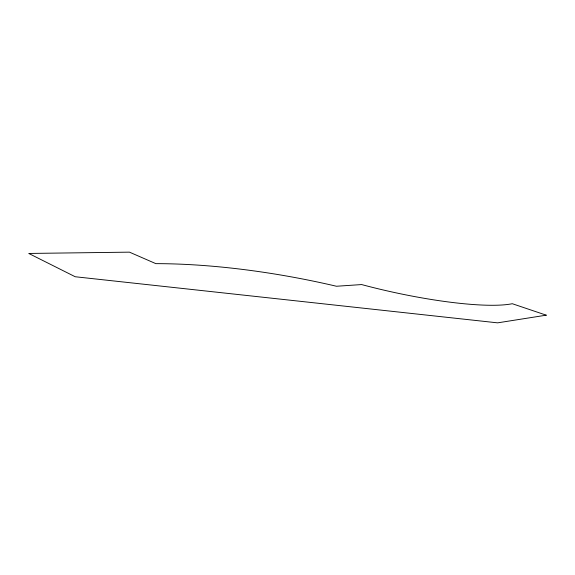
<?xml version="1.0" encoding="UTF-8"?>
<svg xmlns="http://www.w3.org/2000/svg" width="575" height="575" viewBox="0 0 575 575"><rect width="100%" height="100%" fill="white"/><g stroke="black" fill="none" stroke-linecap="round" stroke-linejoin="round"><path stroke-width="0.86" d="M546.25 315.172L497.619 322.848L75.224 276.748L28.75 253.453L129.461 252.152L155.847 263.645A261.036 74.836 10.9 0 1 336.461 286.249L361.646 284.567A125.99 22.116 12.2 0 0 512.275 303.715L546.25 315.172"/></g></svg>
